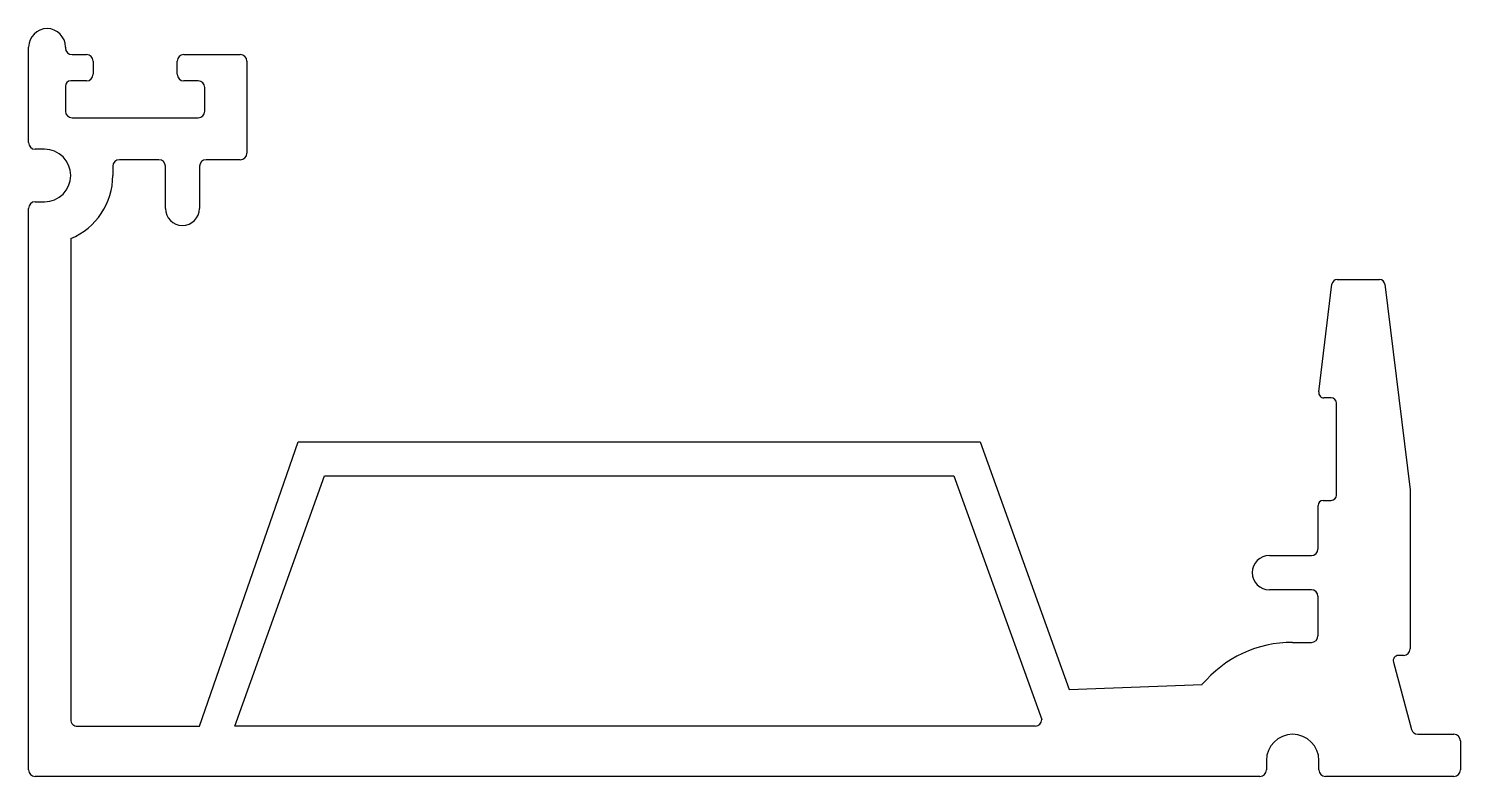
# Model space of a CAD drawing. Extents: x -23.4 to 31, y 0.8 to 29.2.
import ezdxf

# ---------------------------------------------------------------- set-up
doc = ezdxf.new("R2010")
doc.units = 0
doc.layers.add('SILL', color=7, linetype='CONTINUOUS')

msp = doc.modelspace()

# ---------------------------------------------------------------- linework, layer by layer
at = {"layer": 'SILL', "color": 7}
for p, q in [((-23.439, 24.872), (-23.439, 28.511)), ((-22.038, 28.511), (-22.038, 28.472)), ((-21.788, 28.222), (-21.238, 28.222)), ((-20.988, 27.972), (-20.988, 27.472)), ((-17.788, 27.472), (-17.788, 27.972)), ((-17.538, 28.222), (-15.388, 28.222)), ((-15.138, 27.972), (-15.138, 24.472)), ((-22.038, 27.022), (-22.038, 26.072)), ((-21.238, 27.222), (-21.838, 27.222)), ((-16.988, 27.222), (-17.538, 27.222)), ((-16.738, 26.072), (-16.738, 26.972)), ((-21.788, 25.822), (-16.988, 25.822)), ((-22.838, 24.622), (-23.188, 24.622)), ((-20.238, 23.972), (-20.238, 23.622)), ((-18.488, 24.222), (-19.988, 24.222)), ((-18.238, 22.372), (-18.238, 23.972)), ((-16.938, 23.972), (-16.938, 22.372)), ((-15.388, 24.222), (-16.688, 24.222)), ((-23.439, 1.01), (-23.439, 22.372)), ((-23.188, 22.622), (-22.838, 22.622)), ((-21.838, 21.222), (-21.838, 2.919)), ((26.336, 19.661), (27.947, 19.661)), ((25.634, 15.385), (26.137, 19.485)), ((28.146, 19.485), (29.107, 11.661)), ((26.107, 15.161), (25.833, 15.161)), ((26.307, 11.461), (26.307, 14.961)), ((-16.938, 2.67), (-13.187, 13.495)), ((-13.187, 13.495), (12.758, 13.495)), ((12.758, 13.495), (16.136, 4.065)), ((-15.592, 2.67), (-12.189, 12.195)), ((-12.189, 12.195), (11.76, 12.195)), ((11.76, 12.195), (15.096, 2.92)), ((29.107, 11.661), (29.107, 5.61)), ((25.607, 9.411), (25.607, 11.061)), ((25.807, 11.261), (26.107, 11.261)), ((23.756, 9.161), (25.356, 9.161)), ((25.356, 7.861), (23.756, 7.861)), ((25.607, 6.11), (25.607, 7.611)), ((24.642, 5.86), (25.356, 5.86)), ((28.474, 5.109), (29.161, 2.545)), ((28.857, 5.36), (28.667, 5.36)), ((16.136, 4.065), (21.194, 4.252)), ((-21.579, 2.67), (-16.938, 2.67)), ((14.846, 2.67), (-15.592, 2.67)), ((29.402, 2.36), (30.772, 2.36)), ((31.022, 2.11), (31.022, 1.01)), ((23.642, 1.36), (23.642, 1.01)), ((25.642, 1.01), (25.642, 1.36)), ((23.392, 0.76), (-23.188, 0.76)), ((30.772, 0.76), (25.892, 0.76))]:
    msp.add_line(p, q, dxfattribs=at)
for centre, radius, start, end in [((-22.738, 28.511), 0.7, 90, 180), ((-22.738, 28.511), 0.7, 0, 90), ((-21.788, 28.472), 0.25, 180, 270), ((-21.238, 27.972), 0.25, 360, 90), ((-17.538, 27.972), 0.25, 90, 180), ((-15.388, 27.972), 0.25, 360, 90), ((-21.238, 27.472), 0.25, 270, 0), ((-17.538, 27.472), 0.25, 180, 270), ((-21.838, 27.022), 0.2, 90, 180), ((-16.988, 26.972), 0.25, 360, 90), ((-21.788, 26.072), 0.25, 180, 270), ((-16.988, 26.072), 0.25, 270, 0), ((-23.188, 24.872), 0.25, 180, 270), ((-23.188, 24.872), 0.25, 180, 270), ((-23.188, 24.872), 0.25, 180, 270), ((-22.838, 23.622), 1, 270, 90), ((-19.988, 23.972), 0.25, 90, 180), ((-18.488, 23.972), 0.25, 360, 90), ((-16.688, 23.972), 0.25, 90, 180), ((-15.388, 24.472), 0.25, 270, 0), ((-22.838, 23.622), 2.6, 292.6198, 0), ((-23.188, 22.372), 0.25, 90, 180), ((-17.588, 22.372), 0.65, 180, 0), ((26.336, 19.461), 0.2, 89.9999, 172.9999), ((27.947, 19.461), 0.2, 7.0001, 90.0001), ((25.833, 15.361), 0.2, 173, 269.9999), ((26.107, 14.961), 0.2, 360, 90), ((26.107, 11.461), 0.2, 270, 0), ((25.807, 11.061), 0.2, 90, 180), ((25.356, 9.411), 0.25, 270, 0), ((23.756, 8.511), 0.65, 90, 270), ((25.356, 7.611), 0.25, 360, 90), ((25.356, 6.11), 0.25, 270, 0), ((24.642, 1.36), 4.5, 90, 140.0197), ((28.857, 5.61), 0.25, 270, 0), ((28.667, 5.16), 0.2, 90.0001, 195), ((-21.588, 2.919), 0.25, 180, 272.0876), ((14.846, 2.92), 0.25, 270, 0), ((24.642, 1.36), 1, 0, 180), ((29.402, 2.61), 0.25, 195, 270), ((30.772, 2.11), 0.25, 360, 90), ((-23.188, 1.01), 0.25, 180, 270), ((23.392, 1.01), 0.25, 270, 0), ((25.892, 1.01), 0.25, 180, 270), ((30.772, 1.01), 0.25, 270, 0)]:
    msp.add_arc(centre, radius, start, end, dxfattribs=at)

doc.saveas('drawing.dxf')
